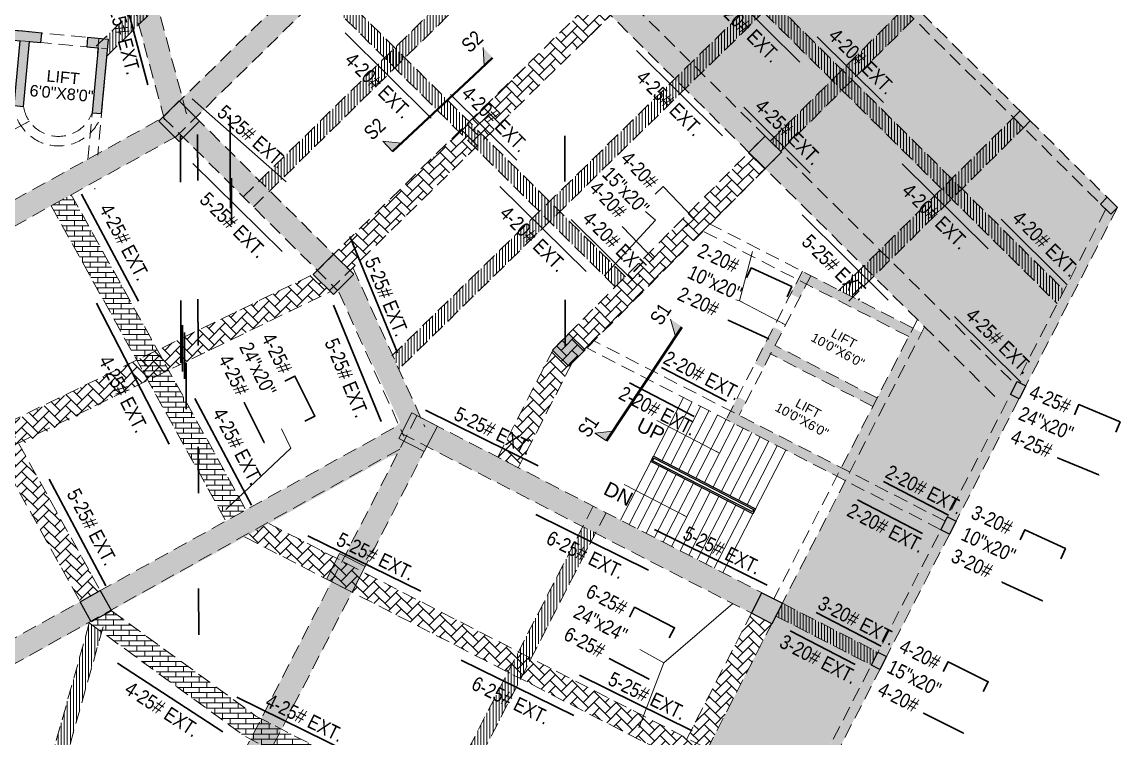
# Model space of a CAD drawing. Header units: inches. Extents: x -13956017 to 293115509, y -946740 to -305538.
# Drawn here: x 1184514 to 1185660, y -914679 to -913931 of the extents above; entities that cross this region are included whole.
import ezdxf

# ---------------------------------------------------------------- set-up
doc = ezdxf.new("R2010")
doc.units = ezdxf.units.IN
doc.header["$LTSCALE"] = 6
doc.linetypes.add('CONTINOUS', pattern=[2000000.0, 1000000.0, 1000000.0])
doc.linetypes.add('DASHED2', pattern=[0.375, 0.25, -0.125])
for name, color, linetype in [('A-CUTOUT', 3, 'CONTINOUS'), ('CELLING', 251, 'Continuous'), ('COLL SIZE', 160, 'Continuous'), ('DIM', 7, 'Continuous'), ('door', 5, 'Continuous'), ('E-WIRING', 251, 'Continuous'), ('FITTING', 24, 'Continuous'), ('TW', 5, 'Continuous')]:
    doc.layers.add(name, color=color, linetype=linetype)
for name, color, linetype, lineweight in [('COL MARK', 210, 'Continuous', 18), ('column', 240, 'Continuous', 25), ('DIM-2', 1, 'Continuous', 13), ('GRID DIM-2', 1, 'Continuous', 9), ('Hatch', 251, 'Continuous', 0), ('REINF', 5, 'Continuous', 30), ('v.b', 200, 'Continuous', 5), ('W', 250, 'Continuous', 5), ('wall', 7, 'Continuous', 30), ('wall new', 3, 'Continuous', 25)]:
    doc.layers.add(name, color=color, linetype=linetype, lineweight=lineweight)
doc.styles.add('ARI', font='arial.ttf')
doc.styles.add('IQ', font='ARIALN.TTF')
doc.dimstyles.new('Copy(2) of AA', dxfattribs={"dimtxt": 12, "dimasz": 4, "dimexe": 0.18, "dimexo": 0, "dimgap": 0.09, "dimtad": 0, "dimdec": 0, "dimzin": 0, "dimdsep": 46, "dimlunit": 3, "dimtxsty": 'ARI', "dimblk": 'OBLIQUE', "dimcen": 0.09, "dimclrd": 7, "dimclre": 7, "dimclrt": 7, "dimadec": 0, "dimazin": 0, "dimtfac": 1, "dimtdec": 0, "dimtofl": 0, "dimtmove": 0, "dimatfit": 3, "dimfxl": 1, "dimtolj": 1, "dimtzin": 0, "dimlwd": 5, "dimlwe": 5, "dimarcsym": 0})
pattern_1 = [(45, (44661.9175, -12869.1655), (0, 11.494727835), [24.384, -8.128]), (135, (44667.665, -12863.418), (1e-15, 11.494727835), [24.384, -8.128])]
pattern_2 = [(0, (53435.826, -12869.1655), (0, 5.419344), []), (90, (53435.826, -12869.1655), (-8.128, 5.419344), [5.419344, -5.419344])]
pattern_3 = [(90, (53435.826, -12869.1655), (-3.175, 0), [])]
pattern_4 = [(0, (-27.8192783, 2.9401021), (0, 0.001397), [0.001016, -0.000381]), (90, (-27.8192783, 2.9401021), (-0.001397, 0), [0.001016, -0.000381])]

# ---------------------------------------------------------------- blocks, each defined once
blk = doc.blocks.new('_Oblique')
at = {"layer": 'DIM', "color": 0, "lineweight": -2}
blk.add_line((-0.5, -0.5), (0.5, 0.5), dxfattribs=at)
blk = doc.blocks.new('sdfdsf')
at = {"lineweight": -3}
blk.add_hatch(color=7, dxfattribs=at).paths.add_polyline_path([(23236.7, 14983.3), (23242.1, 14983.3), (23242.1, 15029.5), (23236.7, 15029.5)])
at = {"layer": 'Hatch'}
h = blk.add_hatch(dxfattribs=at)
h.set_pattern_fill('ANGLE', color=5, scale=0.0002)
h.set_pattern_definition(pattern_4)
h.paths.add_polyline_path([(23236.4, 15029.5), (23242.4, 15029.5), (23242.4, 15030.4), (23236.4, 15030.4)])
h = blk.add_hatch(dxfattribs=at)
h.set_pattern_fill('ANGLE', color=5, scale=0.0002)
h.set_pattern_definition(pattern_4)
h.paths.add_polyline_path([(23236.4, 14983.3), (23242.4, 14983.3), (23242.4, 14982.4), (23236.4, 14982.4)])
for p, q in [((23242.4, 15030.4), (23236.4, 14982.4)), ((23242.4, 14982.4), (23236.4, 15030.4))]:
    blk.add_line(p, q)
at = {"layer": 'CELLING', "color": 5}
for points in [[(23236.4, 14982.4), (23242.4, 14982.4), (23242.4, 15030.4), (23236.4, 15030.4)], [(23242.4, 15029.5), (23236.4, 15029.5), (23236.4, 15030.4), (23242.4, 15030.4)], [(23236.4, 15029.5), (23242.4, 15029.5), (23242.4, 15030.4), (23236.4, 15030.4)], [(23236.7, 14983.3), (23242.1, 14983.3), (23242.1, 15029.5), (23236.7, 15029.5)], [(23236.4, 14983.3), (23242.4, 14983.3), (23242.4, 14982.4), (23236.4, 14982.4)], [(23236.4, 14983.3), (23242.4, 14983.3), (23242.4, 14982.4), (23236.4, 14982.4)]]:
    blk.add_lwpolyline(points, close=True, dxfattribs=at)

msp = doc.modelspace()

# ---------------------------------------------------------------- hatches: boundary and pattern name
at = {"layer": 'A-CUTOUT', "lineweight": 0, "ltscale": 0.3}
h = msp.add_hatch(dxfattribs=at)
h.set_pattern_fill('AR-BRSTD', color=256, scale=0.08)
h.set_pattern_definition([(0, (44661.9175, -12869.1655), (0, 5.419344), []), (90, (44661.9175, -12869.1655), (-8.128, 5.419344), [5.419344, -5.419344])])
h.paths.add_polyline_path([(1184833.6, -913597.3), (1185551.4, -914310), (1185539.9, -914332.5), (1185534.5, -914327.1), (1184816.7, -913614.3)])
h = msp.add_hatch(dxfattribs=at)
h.set_pattern_fill('AR-BRSTD', color=256, scale=0.08)
h.set_pattern_definition(pattern_2)
h.paths.add_polyline_path([(1184709.3, -914420.6), (1184544.5, -914123.2), (1184565.5, -914111.6), (1184701.8, -914357.6), (1184747.9, -914440.9), (1184727, -914452.5)])
h = msp.add_hatch(dxfattribs=at)
h.set_pattern_fill('AR-BRSTD', color=256, scale=0.08)
h.set_pattern_definition(pattern_2)
h.paths.add_polyline_path([(1185106, -914861.9), (1185113, -914865.5), (1185123.9, -914844.1), (1184758.3, -914656.3), (1184607.4, -914546.2), (1184584.3, -914559), (1184626, -914589.5), (1184744.2, -914675.7), (1184747.4, -914677.6), (1184950.2, -914781.8)])
at = {"layer": 'COL MARK', "lineweight": 30}
h = msp.add_hatch(color=256, dxfattribs=at)
h.dxf.hatch_style = 1
h.paths.add_polyline_path([(1184657, -914034.9), (1184678.1, -914013.6), (1184699.4, -914034.8), (1184678.2, -914056)])
h = msp.add_hatch(color=256, dxfattribs=at)
h.dxf.hatch_style = 1
h.paths.add_polyline_path([(1184818, -914194.9), (1184839.2, -914173.6), (1184860.5, -914194.7), (1184839.3, -914216)])
h = msp.add_hatch(color=256, dxfattribs=at)
h.dxf.hatch_style = 1
h.paths.add_polyline_path([(1184921, -914339.6), (1184947.7, -914353.3), (1184934, -914380), (1184907.3, -914366.3)])
h = msp.add_hatch(color=256, dxfattribs=at)
h.dxf.hatch_style = 1
h.paths.add_polyline_path([(1184845.6, -914486.4), (1184872.3, -914500.1), (1184858.6, -914526.8), (1184831.9, -914513.1)])
at = {"layer": 'COLL SIZE', "lineweight": 25, "ltscale": 100}
h = msp.add_hatch(color=256, dxfattribs=at)
h.dxf.hatch_style = 1
h.paths.add_polyline_path([(1185559.8, -914041.6), (1185549.1, -914031), (1185556.2, -914023.9), (1185566.8, -914034.5)])
h = msp.add_hatch(color=256, dxfattribs=at)
h.dxf.hatch_style = 1
h.paths.add_polyline_path([(1185650.8, -914131.9), (1185640.1, -914121.4), (1185647.2, -914114.3), (1185657.8, -914124.9)])
h = msp.add_hatch(color=256, dxfattribs=at)
h.dxf.hatch_style = 1
h.paths.add_polyline_path([(1185546.2, -914320.2), (1185553.1, -914306.8), (1185562, -914311.4), (1185555.1, -914324.7)])
h = msp.add_hatch(color=256, dxfattribs=at)
h.dxf.hatch_style = 1
h.paths.add_polyline_path([(1185473.5, -914461.6), (1185480.4, -914448.3), (1185489.3, -914452.8), (1185482.4, -914466.2)])
h = msp.add_hatch(color=256, dxfattribs=at)
h.dxf.hatch_style = 1
h.paths.add_polyline_path([(1185400.9, -914603), (1185407.7, -914589.7), (1185416.6, -914594.2), (1185409.8, -914607.6)])
at = {"layer": 'column', "ltscale": 10}
h = msp.add_hatch(color=256, dxfattribs=at)
h.dxf.hatch_style = 1
h.paths.add_polyline_path([(1184514.8, -913940.9), (1184500.8, -913939.6), (1184499.9, -913949.6), (1184511.9, -913950.7), (1184505.6, -914018.4), (1184515.5, -914019.3), (1184521.8, -913951.6), (1184533.8, -913952.7), (1184534.7, -913942.8)])
h = msp.add_hatch(color=256, dxfattribs=at)
h.dxf.hatch_style = 1
h.paths.add_polyline_path([(1184582.5, -913947.2), (1184581.6, -913957.2), (1184593.5, -913958.3), (1184587.2, -914026), (1184597.2, -914026.9), (1184604.4, -913949.3)])
h = msp.add_hatch(color=256, dxfattribs=at)
h.dxf.hatch_style = 1
h.paths.add_polyline_path([(1185273, -914067.4), (1185289.9, -914050.3), (1185306.9, -914067.3), (1185290, -914084.3)])
h = msp.add_hatch(color=256, dxfattribs=at)
h.dxf.hatch_style = 1
h.paths.add_polyline_path([(1185316.7, -914215.1), (1185328.7, -914191.6), (1185453.3, -914255.6), (1185373.8, -914410.3), (1185364.9, -914405.8), (1185249.2, -914346.4), (1185261.3, -914322.8), (1185270.2, -914327.4), (1185262.7, -914342), (1185369.4, -914396.9), (1185402.3, -914332.8), (1185295.6, -914278), (1185288.1, -914292.6), (1185279.2, -914288.1), (1185298.8, -914249.9), (1185307.7, -914254.5), (1185300.2, -914269.1), (1185406.9, -914323.9), (1185439.8, -914259.9), (1185333.1, -914205.1), (1185325.5, -914219.7)])
h = msp.add_hatch(color=256, dxfattribs=at)
h.dxf.hatch_style = 1
h.paths.add_polyline_path([(1185067.9, -914273.9), (1185084.8, -914256.8), (1185101.9, -914273.8), (1185085, -914290.8)])
h = msp.add_hatch(color=256, dxfattribs=at)
h.dxf.hatch_style = 1
h.paths.add_polyline_path([(1184574.8, -914536.8), (1184595.8, -914525.2), (1184607.4, -914546.2), (1184586.4, -914557.8)])
h = msp.add_hatch(color=256, dxfattribs=at)
h.dxf.hatch_style = 1
h.paths.add_polyline_path([(1185286.6, -914527.5), (1185307.9, -914538.4), (1185297, -914559.8), (1185275.6, -914548.8)])
at = {"layer": 'DIM-2', "ltscale": 0.3}
h = msp.add_hatch(color=256, dxfattribs=at)
h.dxf.hatch_style = 1
h.paths.add_polyline_path([(1184901, -914066.3), (1184909.9, -914057.9), (1184890.9, -914055.6)])
h.paths.add_polyline_path([(1184996.5, -913976.8), (1185005.4, -913968.5), (1184995.4, -913957.7)])
h = msp.add_hatch(color=256, dxfattribs=at)
h.dxf.hatch_style = 1
h.paths.add_polyline_path([(1185124.2, -914368.9), (1185131, -914358.7), (1185112, -914360.8)])
h.paths.add_polyline_path([(1185196.5, -914259.8), (1185203.2, -914249.6), (1185191, -914241.5)])
at = {"layer": 'door', "lineweight": 0, "ltscale": 0.3}
h = msp.add_hatch(dxfattribs=at)
h.set_pattern_fill('AR-HBONE', color=256, scale=0.08)
h.set_pattern_definition(pattern_1)
h.paths.add_polyline_path([(1184911.6, -913785.5), (1184950.8, -913747.5), (1184967.8, -913764.4), (1184675.7, -914050.5), (1184326.9, -914243.8), (1184169.6, -914330.9), (1183936.8, -914455.8), (1183234.3, -914744.6), (1183225.2, -914722.5), (1183925.5, -914434.7), (1184109.5, -914335.9), (1184260.3, -914253.2), (1184401.7, -914174.9), (1184656.3, -914033.8), (1184687, -914005.5)])
h = msp.add_hatch(dxfattribs=at)
h.set_pattern_fill('AR-HBONE', color=256, scale=0.08)
h.set_pattern_definition([(45, (53435.826, -12869.1655), (0, 11.494727835), [24.384, -8.128]), (135, (53441.5734, -12863.418), (1e-15, 11.494727835), [24.384, -8.128])])
h.paths.add_polyline_path([(1184509.6, -915153.6), (1184915.4, -914363.7), (1184843.9, -914211.4), (1184662.3, -914031.8), (1184602.9, -913811.4), (1184377.4, -913846.4), (1183940, -914088.7), (1183917.8, -914102.8), (1183716.8, -914243.8), (1183707.1, -914218.9), (1183902.2, -914082.2), (1184370.5, -913822.8), (1184609.2, -913786.2), (1184624.6, -913799.8), (1184683.8, -914019.3), (1184860.5, -914194.7), (1184864.6, -914199.1), (1184940.5, -914367.4), (1184530.9, -915164.6)])
h = msp.add_hatch(dxfattribs=at)
h.set_pattern_fill('AR-HBONE', color=256, scale=0.08)
h.set_pattern_definition(pattern_1)
h.paths.add_polyline_path([(1184839.5, -914173.9), (1185111.9, -913907.4), (1185128.7, -913924.1), (1184856.5, -914190.8)])
h = msp.add_hatch(dxfattribs=at)
h.set_pattern_fill('AR-HBONE', color=256, scale=0.08)
h.set_pattern_definition(pattern_1)
h.paths.add_polyline_path([(1184260.1, -913911.3), (1184368.9, -914113.9), (1184447.9, -914258.4), (1184544.7, -914433.1), (1184595.8, -914525.2), (1184574.8, -914536.8), (1184528.6, -914453.5), (1184463.4, -914335.8), (1184374.5, -914175), (1184277.8, -913994.8), (1184239.2, -913922.9)])
h = msp.add_hatch(dxfattribs=at)
h.set_pattern_fill('AR-HBONE', color=256, scale=0.08)
h.set_pattern_definition(pattern_1)
h.paths.add_polyline_path([(1185028.1, -914352.3), (1185067.9, -914273.9), (1185273, -914067.4), (1185290, -914084.3), (1185103.9, -914271.7), (1185093.4, -914282.3), (1185088.5, -914287.2), (1185032.2, -914396.8), (1185010.9, -914385.8)])
h = msp.add_hatch(dxfattribs=at)
h.set_pattern_fill('AR-HBONE', color=256, scale=0.08)
h.set_pattern_definition(pattern_1)
h.paths.add_polyline_path([(1184280.1, -914471.2), (1184287.2, -914467.3), (1184464.4, -914369.1), (1184577.2, -914311.9), (1184818, -914194.9), (1184836.1, -914212.8), (1184625.6, -914315.1), (1184434.6, -914413), (1184298.7, -914488.4), (1184291.7, -914492.2)])
h = msp.add_hatch(dxfattribs=at)
h.set_pattern_fill('AR-HBONE', color=256, scale=0.08)
h.set_pattern_definition(pattern_1)
h.paths.add_polyline_path([(1185286.6, -914527.5), (1184947.7, -914353.3), (1184921, -914339.6), (1184902.3, -914355.3), (1184356.1, -914658), (1184060.8, -914764), (1183359.9, -915052), (1183369.1, -915074.1), (1184069.9, -914786.2), (1184355.2, -914683.5), (1184388.7, -914667.4), (1184607.4, -914546.2), (1184897.5, -914385.4), (1184936.7, -914374.7), (1185275.6, -914548.8)])
h = msp.add_hatch(dxfattribs=at)
h.set_pattern_fill('AR-HBONE', color=256, scale=0.08)
h.set_pattern_definition(pattern_1)
h.paths.add_polyline_path([(1185164.1, -914683.7), (1185197.5, -914700.9), (1185208.5, -914679.6), (1184771.7, -914455.2), (1184746.4, -914469.2), (1184941, -914569.1), (1185120, -914661.1)])
h = msp.add_hatch(dxfattribs=at)
h.set_pattern_fill('AR-HBONE', color=256, scale=0.08)
h.set_pattern_definition(pattern_1)
h.paths.add_polyline_path([(1184817.5, -915493), (1185297, -914559.8), (1185275.6, -914548.8), (1184785.8, -915502.3), (1184807.1, -915513.3)])
at = {"layer": 'FITTING', "lineweight": 0, "ltscale": 0.3}
h = msp.add_hatch(dxfattribs=at)
h.set_pattern_fill('ANSI31', color=256, angle=45)
h.set_pattern_definition(pattern_3)
h.paths.add_polyline_path([(1184852.2, -913701.1), (1184878.3, -913675.5), (1184889, -913686.4), (1184602.8, -913966.4), (1184604.4, -913949.3), (1184601.7, -913946.5)])
h = msp.add_hatch(dxfattribs=at)
h.set_pattern_fill('ANSI31', color=256, angle=45)
h.set_pattern_definition([(90, (53512.9994, -12947.939), (-3.175, 0), [])])
h.paths.add_polyline_path([(1184772.8, -914107.6), (1185201.5, -913685.8), (1185190.8, -913675.2), (1184762.1, -914097.1)])
h = msp.add_hatch(dxfattribs=at)
h.set_pattern_fill('ANSI31', color=256, angle=45)
h.set_pattern_definition(pattern_3)
h.paths.add_polyline_path([(1185064, -913677.1), (1185602.1, -914211.4), (1185594.9, -914225.4), (1185049.1, -913683.5), (1185059.8, -913672.9)])
h = msp.add_hatch(dxfattribs=at)
h.set_pattern_fill('ANSI31', color=256, angle=45)
h.set_pattern_definition(pattern_3)
h.paths.add_polyline_path([(1184693.4, -913770.9), (1184677.2, -913754.8), (1184687.8, -913744.2), (1185144.5, -914197.7), (1185133.5, -914207.9)])
h = msp.add_hatch(dxfattribs=at)
h.set_pattern_fill('ANSI31', color=256, angle=45)
h.set_pattern_definition([(90, (53674.2394, -13108.19), (-3.175, 0), [])])
h.paths.add_polyline_path([(1184907.5, -914293.9), (1185362.5, -913848.1), (1185351.9, -913837.4), (1184900.9, -914279.3)])
h = msp.add_hatch(dxfattribs=at)
h.set_pattern_fill('ANSI31', color=256, angle=45)
h.set_pattern_definition([(90, (53756.9727, -13188.0572), (-3.175, 0), [])])
h.paths.add_polyline_path([(1185315.2, -914057), (1185445.2, -913928), (1185434.7, -913917.3), (1185295.3, -914055.7), (1185305.9, -914066.2)])
h = msp.add_hatch(dxfattribs=at)
h.set_pattern_fill('ANSI31', color=256, angle=45)
h.set_pattern_definition([(90, (53871.482, -13301.7608), (-3.175, 0), [])])
h.paths.add_polyline_path([(1185429.7, -914170.7), (1185559.7, -914041.7), (1185549.2, -914031), (1185367.4, -914211.5), (1185381.4, -914218.7)])
h = msp.add_hatch(dxfattribs=at)
h.set_pattern_fill('ANSI31', color=256, angle=45)
h.set_pattern_definition(pattern_3)
h.paths.add_polyline_path([(1184704.2, -915227.8), (1184691, -915253.5), (1184704.3, -915260.4), (1185112.9, -914465.2), (1185099.5, -914458.3)])
h = msp.add_hatch(dxfattribs=at)
h.set_pattern_fill('ANSI31', color=256, angle=45)
h.set_pattern_definition(pattern_3)
h.paths.add_polyline_path([(1185316.6, -914542.9), (1185407.7, -914589.7), (1185400.9, -914603), (1185301.1, -914551.8), (1185307.9, -914538.4)])
h = msp.add_hatch(dxfattribs=at)
h.set_pattern_fill('ANSI31', color=256, angle=45)
h.set_pattern_definition(pattern_3)
h.paths.add_polyline_path([(1184479.4, -914932.9), (1184584.3, -914559), (1184597.2, -914568.4), (1184493, -914939.9)])
at = {"layer": 'wall', "lineweight": 5, "ltscale": 6}
h = msp.add_hatch(dxfattribs=at)
h.set_pattern_fill('AR-HBONE', color=252, scale=0.09)
h.set_pattern_definition([(45, (11759.273, -12731.987), (0, 12.931568814), [27.432, -9.144]), (135, (11765.739, -12725.521), (1e-15, 12.931568814), [27.432, -9.144])])
h.paths.add_polyline_path([(1184821.2, -915485.9), (1185456.4, -914249.5), (1185467, -914226.2), (1184984.8, -913747.4), (1185124.1, -913609.1), (1185645.5, -914126.7), (1184927.3, -915524.6), (1184801.3, -915524.6)])
at = {"layer": 'wall new', "lineweight": 9, "ltscale": 6}
h = msp.add_hatch(dxfattribs=at)
h.set_pattern_fill('AR-CONC', color=256, scale=0.06)
h.set_pattern_definition([(50, (63172.558, -12869.1655), (10.93108014, -0.95634513), [1.143, -12.573]), (355, (63172.558, -12869.165), (-2.114605285, 11.46341071), [0.9144, -10.05843505]), (100.4514447, (63173.469, -12869.245), (8.816474825, 10.507065115), [0.97140053, -10.68541468]), (46.1842, (63172.558, -12866.117), (16.26474245, -2.52253968), [1.7145, -18.8595]), (96.6355576, (63173.913, -12866.328), (14.24424804, 14.84556748), [1.45710139, -16.02813649]), (351.1841512, (63172.558, -12866.117), (14.24424804, 14.84556748), [1.37159802, -15.08758392]), (21, (63174.082, -12866.8795), (9.096863476, -6.13591189), [1.143, -12.573]), (326, (63174.082, -12866.88), (3.7081217, 11.05127797), [0.9144, -10.0584]), (71.451445, (63174.84, -12867.391), (12.80498516, 4.91536613), [0.97140053, -10.68539626]), (37.5, (63172.5577, -12869.1655), (0.185316195, 5.073302332), [0, -9.93648, 0, -10.2108, 0, -10.0965]), (7.5, (63172.5577, -12869.1655), (4.00917975, 6.01083449), [0, -5.82168, 0, -9.70788, 0, -3.8481]), (327.5, (63169.159, -12869.1655), (8.13543571, -0.34372464), [0, -3.81, 0, -11.8872, 0, -15.7734]), (317.5, (63167.635, -12869.1655), (8.887750883, 1.525589462), [0, -4.953, 0, -7.89432, 0, -11.2014])])
h.paths.add_polyline_path([(1184368.2, -915533.4), (1184499.3, -915551.8), (1184608, -915545.5), (1184722.6, -915538.9), (1184796.1, -915534.6), (1184933.4, -915534.6), (1185657.8, -914124.9), (1184527.2, -913002.2), (1183874.6, -913269.7), (1183933.8, -913413.2), (1182845.6, -913858.7), (1183570.9, -915630.7), (1183888.1, -915567.7), (1184187.7, -915508.1)])
h.paths.add_polyline_path([(1184369.5, -915523.5), (1184499.7, -915541.7), (1184607.4, -915535.5), (1184722.1, -915528.9), (1184795.8, -915524.6), (1184927.3, -915524.6), (1185645.6, -914126.8), (1184524.9, -913014), (1183887.6, -913275.2), (1183946.9, -913418.7), (1182858.7, -913864.1), (1183578, -915621.5), (1183885.7, -915557.5), (1184185.7, -915497.8)], flags=16)

# ---------------------------------------------------------------- linework, layer by layer
at = {"layer": 'COL MARK', "elevation": -84.6}
for points in [[(1184657, -914034.9), (1184678.1, -914013.6), (1184699.4, -914034.8), (1184678.2, -914056)], [(1184818, -914194.9), (1184839.2, -914173.6), (1184860.5, -914194.7), (1184839.3, -914216)], [(1184921, -914339.6), (1184947.7, -914353.3), (1184934, -914380), (1184907.3, -914366.3)], [(1184845.6, -914486.4), (1184872.3, -914500.1), (1184858.6, -914526.8), (1184831.9, -914513.1)]]:
    msp.add_lwpolyline(points, close=True, dxfattribs=at)
at = {"layer": 'COLL SIZE', "lineweight": 25, "ltscale": 100}
for points, elevation in [([(1185559.8, -914041.6), (1185549.1, -914031), (1185556.2, -914023.9), (1185566.8, -914034.5), (1185559.8, -914041.6)], 3884.5), ([(1185650.8, -914131.9), (1185640.1, -914121.4), (1185647.2, -914114.3), (1185657.8, -914124.9), (1185650.8, -914131.9)], -4170.6), ([(1185546.2, -914320.2), (1185553.1, -914306.8), (1185562, -914311.4), (1185555.1, -914324.7), (1185546.2, -914320.2)], 3884.5), ([(1185473.5, -914461.6), (1185480.4, -914448.3), (1185489.3, -914452.8), (1185482.4, -914466.2), (1185473.5, -914461.6)], 3884.5), ([(1185400.9, -914603), (1185407.7, -914589.7), (1185416.6, -914594.2), (1185409.8, -914607.6), (1185400.9, -914603)], -84.6)]:
    msp.add_lwpolyline(points, dxfattribs=dict(at, elevation=elevation))
at = {"layer": 'column', "ltscale": 10}
for points, elevation in [([(1184514.8, -913940.9), (1184500.8, -913939.6), (1184499.9, -913949.6), (1184511.9, -913950.7), (1184505.6, -914018.4), (1184515.5, -914019.3), (1184521.8, -913951.6), (1184533.8, -913952.7), (1184534.7, -913942.8), (1184514.8, -913940.9)], 3884.5), ([(1184582.5, -913947.2), (1184581.6, -913957.2), (1184593.5, -913958.3), (1184587.2, -914026), (1184597.2, -914026.9), (1184604.4, -913949.3), (1184582.5, -913947.2)], 3884.5), ([(1185273, -914067.4), (1185289.9, -914050.3), (1185306.9, -914067.3), (1185290, -914084.3), (1185273, -914067.4)], -84.6), ([(1185067.9, -914273.9), (1185084.8, -914256.8), (1185101.9, -914273.8), (1185085, -914290.8), (1185067.9, -914273.9)], -84.6), ([(1184574.8, -914536.8), (1184595.8, -914525.2), (1184607.4, -914546.2), (1184586.4, -914557.8), (1184574.8, -914536.8)], -84.6), ([(1185286.6, -914527.5), (1185307.9, -914538.4), (1185297, -914559.8), (1185275.6, -914548.8), (1185286.6, -914527.5)], -84.6)]:
    msp.add_lwpolyline(points, dxfattribs=dict(at, elevation=elevation))
at = {"layer": 'DIM-2', "ltscale": 0.3}
for p, q in [((1184995.4, -913957.7), (1184996.5, -913976.8)), ((1184901, -914066.3), (1184890.9, -914055.6)), ((1184890.9, -914055.6), (1184909.9, -914057.9)), ((1185191, -914241.5), (1185196.5, -914259.8)), ((1185112, -914360.8), (1185131, -914358.7)), ((1185124.2, -914368.9), (1185112, -914360.8))]:
    msp.add_line(p, q, dxfattribs=at)
at = {"layer": 'DIM-2', "lineweight": 40, "ltscale": 0.3}
for p, q in [((1184986, -913986.7), (1185005.4, -913968.5)), ((1184986, -913986.7), (1184901, -914066.3)), ((1185202.9, -914250), (1185124.2, -914368.9))]:
    msp.add_line(p, q, dxfattribs=at)
at = {"layer": 'REINF', "ltscale": 0.3}
for p, q in [((1184611.8, -913870, -8278.6), (1184645.4, -913996.9, -8278.6)), ((1185236.5, -913884.2, 980.5), (1185326.3, -913973.1, 980.5)), ((1184851.5, -913942.5, 980.5), (1184941.3, -914031.5, 980.5)), ((1185344.3, -913946.5, 6647.7), (1185413.6, -914015.1, 6647.7)), ((1185155.7, -913961.1, 980.5), (1185245.5, -914050, 980.5)), ((1184691.6, -914011.4, -8623.3), (1184790, -914098.2, -8623.3)), ((1184961.4, -914006.9, 10462.9), (1185030.6, -914075.5, 10462.9)), ((1185267.7, -914020.3, 8635.2), (1185336.9, -914089, 8635.2)), ((1184692.3, -914078.9, 84.6), (1184785.7, -914171.1, 84.6)), ((1185433.1, -914079.4, -1057.4), (1185522.9, -914168.3, -1057.4)), ((1185013.1, -914103, 980.5), (1185102.9, -914192, 980.5)), ((1184576.3, -914111.1, -6207.2), (1184635.5, -914222.8, -6207.2)), ((1185087.5, -914137.4, 9558.6), (1185156.8, -914206.1, 9558.6)), ((1185328.6, -914132.7, 4031.7), (1185418.4, -914221.7, 4031.7)), ((1185536.2, -914137, 6637.8), (1185605.4, -914205.6, 6637.8)), ((1184856.4, -914155.2), (1184906.1, -914276.7)), ((1184591.9, -914224.8, -4104.5), (1184667.7, -914372.3, -4104.5)), ((1184839.4, -914227, 84.6), (1184889.1, -914348.5, 84.6)), ((1185487.5, -914238.7, 12421.1), (1185556.8, -914307.3, 12421.1)), ((1185181.8, -914292.1, -12690.1), (1185249.6, -914327.3, -12690.1)), ((1185148.2, -914308, -12690.1), (1185216, -914343.2, -12690.1)), ((1184694.5, -914324.5, -6207.2), (1184753.7, -914436.1, -6207.2)), ((1184935.4, -914336.7, -4654.2), (1185053.1, -914394.7, -4654.2)), ((1184542.3, -914408.8, -6207.2), (1184601.6, -914520.4, -6207.2)), ((1185413.6, -914411.2, -12690.1), (1185481.3, -914446.4, -12690.1)), ((1185386.5, -914430.5, -12690.1), (1185454.3, -914465.6, -12690.1)), ((1185050.5, -914445.7, -7872.5), (1185168.2, -914503.7, -7872.5)), ((1184812.6, -914467.9, -4654.2), (1184930.3, -914525.9, -4654.2)), ((1185174.4, -914461.5, -4654.2), (1185292.1, -914519.5, -4654.2)), ((1185343.2, -914548.2, -12690.1), (1185411, -914583.4, -12690.1)), ((1185316.1, -914567.4, -12690.1), (1185383.9, -914602.6, -12690.1)), ((1184613.9, -914600.9, -9857.1), (1184723.8, -914672.7, -9857.1)), ((1184972.4, -914597.8, -9857.1), (1185090.1, -914655.8, -9857.1)), ((1185096.2, -914613.6, -4654.2), (1185213.9, -914671.6, -4654.2)), ((1184738.5, -914636.6, -8538.7), (1184856.2, -914694.6, -8538.7))]:
    msp.add_line(p, q, dxfattribs=at)
for points, elevation in [([(1185175.1, -914111.1), (1185183.5, -914103.1), (1185215.7, -914136.9), (1185207.3, -914145)], 84.6), ([(1185140.9, -914145), (1185140.9, -914145), (1185173.2, -914178.9), (1185173.2, -914178.9)], 84.6), ([(1185270.4, -914198.6), (1185275.3, -914188), (1185317.7, -914207.6), (1185312.9, -914218.2)], -956.3), ([(1185251.2, -914242.7), (1185251.2, -914242.7), (1185293.7, -914262.3), (1185293.7, -914262.3)], -956.3), ([(1185612.8, -914341.7), (1185617.3, -914330.9), (1185660.5, -914348.9), (1185656, -914359.7)], -7997.5), ([(1185595.3, -914386.4), (1185595.3, -914386.4), (1185638.4, -914404.4), (1185638.4, -914404.4)], -7997.5), ([(1185556.1, -914472.3), (1185561, -914461.7), (1185603.5, -914481.3), (1185598.6, -914491.9)], -956.3), ([(1185536.9, -914516.4), (1185536.9, -914516.4), (1185579.4, -914536), (1185579.4, -914536)], -956.3)]:
    msp.add_lwpolyline(points, dxfattribs=dict(at, elevation=elevation))
for points in [[(1184788.5, -914306.3), (1184798.9, -914301.1), (1184819.9, -914342.9), (1184809.4, -914348.1)], [(1184746, -914328.8), (1184746, -914328.8), (1184766.9, -914370.6), (1184766.9, -914370.6)], [(1185148.4, -914553), (1185153.7, -914542.6), (1185195.3, -914564.1), (1185189.9, -914574.4)], [(1185127.2, -914596.2), (1185127.2, -914596.2), (1185168.8, -914617.6), (1185168.8, -914617.6)], [(1185475.8, -914609.9), (1185481, -914599.5), (1185522.8, -914620.4), (1185517.6, -914630.8)], [(1185455.2, -914653.3), (1185455.2, -914653.3), (1185497, -914674.3), (1185497, -914674.3)]]:
    msp.add_lwpolyline(points, dxfattribs=at)
at = {"layer": 'TW', "ltscale": 10, "elevation": 3884.5}
msp.add_lwpolyline([(1185173.2, -914384.9), (1185280, -914439.7), (1185277.2, -914445.1), (1185170.5, -914390.2), (1185173.2, -914384.9)], dxfattribs=at)
msp.add_lwpolyline([(1185173.9, -914386.9), (1185277.9, -914440.4), (1185276.6, -914443), (1185172.5, -914389.6)], close=True, dxfattribs=at)
at = {"layer": 'v.b', "linetype": 'DASHED2', "ltscale": 10}
for p, q in [((1184527.2, -913002.2, -4113), (1185657.8, -914124.9, -4171.1)), ((1184524.9, -913014, -4113), (1185645.6, -914126.8, -4170.6)), ((1184833.6, -913597.3, -84.6), (1185551.4, -914310, 3884.5)), ((1184816.7, -913614.3, -84.6), (1185534.5, -914327.1, 3884.5)), ((1184745, -914113.8, -84.6), (1185198, -913668.2, -84.6)), ((1184591.6, -913956.4, -84.6), (1184878.3, -913675.5, -84.6)), ((1184755.6, -914124.4, -84.6), (1185208.4, -913678.9, -84.6)), ((1185059.8, -913672.9, -2100.7), (1185602.1, -914211.4, -2128.6)), ((1184602.8, -913966.4, -84.6), (1184889, -913686.1, -84.6)), ((1185049.1, -913683.5, -2100.7), (1185594.9, -914225.4, -2128.8)), ((1184657, -914034.9, -84.6), (1184967.7, -913730.5, -84.6)), ((1184674, -914051.8, -84.6), (1184984.8, -913747.4, -84.6)), ((1184686.3, -913742.8, 3884.5), (1185144.5, -914197.7, 669.4)), ((1184675.8, -913753.4, 3884.5), (1185134, -914208.4, 669.4)), ((1184662.8, -914033.3, -84.6), (1184600.4, -913802.3, 3884.5)), ((1184685.9, -914027.1, -84.6), (1184623.6, -913796.1, 3884.5)), ((1184900.1, -914280.1, -84.6), (1185353.1, -913836.3, -84.6)), ((1184910.6, -914290.8, -84.6), (1185363.6, -913847, -84.6)), ((1184818, -914194.9, -84.6), (1185128.8, -913890.4, -84.6)), ((1184835.1, -914211.8, -84.6), (1185145.8, -913907.3, -84.6)), ((1185295.3, -914055.6, 4001.5), (1185434.7, -913917.3, -84.6)), ((1185305.9, -914066.3, 4001.5), (1185445.3, -913927.9, -84.6)), ((1184431.1, -913933.2, 3884.5), (1184604.4, -913949.3, 3884.5)), ((1184440.2, -913944.1, 3884.5), (1184603.5, -913959.2, 3884.5)), ((1184521.8, -913951.6, 3884.5), (1184515.5, -914019.3, 3884.5)), ((1184594.4, -913948.3, 3884.5), (1184582.6, -914076.1, -84.6)), ((1184604.4, -913949.3, 3884.5), (1184593.2, -914070.2, -84.6)), ((1184505.6, -914018.4, 3884.5), (1184515.5, -914019.3, 3884.5)), ((1184678.1, -914013.6, -84.6), (1184856.5, -914190.8, -84.6)), ((1184656.3, -914033.8, -84.6), (1184401.7, -914174.9, -84.6)), ((1184587.2, -914026, 3884.5), (1184597.2, -914026.9, 3884.5)), ((1184661.2, -914030.6, -84.6), (1184843.6, -914211.7, -84.6)), ((1185366.7, -914212.1, 9231.8), (1185549.2, -914031, 3883)), ((1185377.3, -914222.7, 9233.3), (1185559.8, -914041.6, 3884.5)), ((1184675.7, -914050.5, -84.6), (1184413.3, -914195.9, -84.6)), ((1185067.9, -914273.9, -84.6), (1185282.8, -914057.4, 3884.5)), ((1185232.5, -914142.2, 3884.5), (1185299.9, -914074.4, 3884.5)), ((1184565.5, -914111.6, -84.6), (1184747.9, -914440.9, -84.6)), ((1184590, -914104.6, 3884.5), (1184589.9, -914105.8, 3884.5)), ((1184544.5, -914123.2, -84.6), (1184727, -914452.5, -84.6)), ((1185645.6, -914126.8, -4170.6), (1184927.3, -915524.6, -4053.8)), ((1185657.8, -914124.9, -4171.1), (1184933.4, -915534.6, -4053.8)), ((1185088.5, -914287.2, 3884.5), (1185225.1, -914149.6, 3884.5)), ((1185439.8, -914259.9, 3884.5), (1185225.1, -914149.6, 3884.5)), ((1185444.4, -914251, 3884.5), (1185232.5, -914142.2, 3884.5)), ((1184401.7, -914174.9, -84.6), (1184607.4, -914546.2, -84.6)), ((1184380.7, -914186.5, -84.6), (1184586.4, -914557.8, -84.6)), ((1184498.7, -914350.1, -84.6), (1184818, -914194.9, -84.6)), ((1184859.5, -914187.8, -84.6), (1184934.7, -914354, -84.6)), ((1185328.8, -914191.6, 3884.5), (1185249.3, -914346.4, 3884.5)), ((1185337.7, -914196.2, 3884.5), (1185262.8, -914342.1, 3884.5)), ((1184509.2, -914371.6, -84.6), (1184836.1, -914212.8, -84.6)), ((1184844.8, -914213.5, -84.6), (1184912.8, -914363.9, -84.6)), ((1185448.9, -914242.1, 3884.5), (1185299.1, -914533.9, 3884.5)), ((1185456.4, -914249.5, 3884.5), (1185307.9, -914538.4, 3884.5)), ((1185478.1, -914452.7, 3884.5), (1185111.3, -914264.3, 3884.5)), ((1185068.8, -914273, 3884.5), (1185010.9, -914385.8, 3884.5)), ((1185473.5, -914461.6, 3884.5), (1185103.9, -914271.7, 3884.5)), ((1185406.9, -914323.9, 3884.5), (1185301, -914269.5, 3884.5)), ((1185088.5, -914287.2, 3884.5), (1185032.2, -914396.8, 3884.5)), ((1185402.4, -914332.8, 3884.5), (1185295, -914277.6, 3884.5)), ((1184926.4, -914342.4, -84.6), (1184495.9, -915180.3, -84.6)), ((1184921, -914339.6, 3884.5), (1185307.9, -914538.4, 3884.5)), ((1184902.3, -914355.3, -84.6), (1184356.1, -914658, -84.6)), ((1184947.7, -914353.3, -84.6), (1184517.2, -915191.2, -84.6)), ((1184910.1, -914361, 3884.5), (1185297, -914559.8, 3884.5)), ((1184908.4, -914377.3, -84.6), (1184367.7, -914679, -84.6)), ((1185110.5, -914437, 1899.9), (1184680, -915274.9, 1899.9)), ((1185123.8, -914443.8, 1899.9), (1184693.4, -915281.7, 1899.9)), ((1184771.7, -914455.2, -84.6), (1185229.8, -914690.5, -84.6)), ((1184746.4, -914469.2, -84.6), (1185218.8, -914711.9, -84.6)), ((1185286.6, -914527.5, 3884.5), (1184774.8, -915523.7, 3884.5)), ((1185307.9, -914538.4, 3884.5), (1184796.1, -915534.6, 3884.5)), ((1185307.9, -914538.4, 3884.5), (1185407.7, -914589.7, 3884.5)), ((1184607.4, -914546.2, -84.6), (1184758.3, -914656.3, -84.6)), ((1184584.3, -914559, -84.6), (1184479.4, -914932.9)), ((1184584.3, -914559, -84.6), (1184744.2, -914675.7, -84.6)), ((1185301.1, -914551.8, 3884.5), (1185400.8, -914603, 3884.5)), ((1184598.7, -914563.1, -84.6), (1184493, -914939.9, -84.6)), ((1184758.3, -914656.3, -84.6), (1185145.3, -914855.1, -84.6)), ((1184747.4, -914677.6, -84.6), (1185134.3, -914876.4, -84.6))]:
    msp.add_line(p, q, dxfattribs=at)
for radius, start, end in [(37.1, 188.9478, 340.4478), (47.1, 204.2744, 342.0561)]:
    msp.add_arc((1184552.2, -914013.6, 3884.5), radius, start, end, dxfattribs=at)
at = {"layer": 'W', "ltscale": 10}
for p, q in [((1185204.8, -914323.5, 3884.5), (1185173.2, -914384.9, 3884.5)), ((1185213.6, -914328.1, 3884.5), (1185182.1, -914389.5, 3884.5)), ((1185222.5, -914332.7, 3884.5), (1185191, -914394, 3884.5)), ((1185231.4, -914337.2, 3884.5), (1185199.9, -914398.6, 3884.5)), ((1185240.3, -914341.8, 3884.5), (1185208.8, -914403.2, 3884.5)), ((1185249.2, -914346.4, 3884.5), (1185217.7, -914407.7, 3884.5)), ((1185258.1, -914350.9, 3884.5), (1185226.6, -914412.3, 3884.5)), ((1185267, -914355.5, 3884.5), (1185235.5, -914416.9, 3884.5)), ((1185275.9, -914360.1, 3884.5), (1185244.4, -914421.4, 3884.5)), ((1185284.8, -914364.6, 3884.5), (1185253.3, -914426, 3884.5)), ((1185293.7, -914369.2, 3884.5), (1185262.2, -914430.6, 3884.5)), ((1185302.6, -914373.8, 3884.5), (1185271.1, -914435.2, 3884.5)), ((1185311.5, -914378.4, 3884.5), (1185280, -914439.7, 3884.5)), ((1185170.5, -914390.2, 3884.5), (1185138.9, -914451.6, 3884.5)), ((1185179.4, -914394.8, 3884.5), (1185147.8, -914456.2, 3884.5)), ((1185188.3, -914399.4, 3884.5), (1185156.7, -914460.7, 3884.5)), ((1185197.2, -914403.9, 3884.5), (1185165.6, -914465.3, 3884.5)), ((1185206.1, -914408.5, 3884.5), (1185174.5, -914469.9, 3884.5)), ((1185215, -914413.1, 3884.5), (1185183.4, -914474.4, 3884.5)), ((1185223.8, -914417.6, 3884.5), (1185192.3, -914479, 3884.5)), ((1185232.7, -914422.2, 3884.5), (1185201.2, -914483.6, 3884.5)), ((1185241.6, -914426.8, 3884.5), (1185210.1, -914488.2, 3884.5)), ((1185250.5, -914431.4, 3884.5), (1185219, -914492.7, 3884.5)), ((1185259.4, -914435.9, 3884.5), (1185227.9, -914497.3, 3884.5)), ((1185268.3, -914440.5, 3884.5), (1185236.8, -914501.9, 3884.5)), ((1185277.2, -914445.1, 3884.5), (1185245.7, -914506.4, 3884.5))]:
    msp.add_line(p, q, dxfattribs=at)

# ---------------------------------------------------------------- block references
at = {"layer": 'E-WIRING', "extrusion": (0.999998, 0.002087, -2.60382e-06), "xscale": -1}
for p, rotation in [((-904344.5, 29097.1, 1182821.2), 96.73193540895514), ((-904360.4, 29231.2, 1182821.2), 96.73193540895514), ((-901571.3, 26962, 1182769.3), 90.08150096860264), ((-901571.6, 27159.9, 1182769.3), 90.08150096860264), ((-901569.7, 26787, 1182787.2), 90.08150096860264), ((-901570, 26604.7, 1182787.2), 90.08150096860264), ((-901571.9, 27355, 1183170.6), 90.08150096860264), ((-904375.7, 29361.5, 1182821.2), 96.73193540895514), ((-904393.3, 29510, 1182821.2), 96.73193540895514), ((-904410.4, 29693.2, 1182822.3), 96.73193540895514), ((-901743.4, 26961.7, 1182769.3), 90.08150096860264), ((-901743.7, 27159.6, 1182769.3), 90.08150096860264), ((-901741.8, 26786.7, 1182787.2), 90.08150096860264), ((-901742.2, 26604.4, 1182787.2), 90.08150096860264), ((-901743.3, 27354.1, 1183170.6), 90.08150096860264), ((-904554.9, 29072.3, 1182769.3), 96.73193540895514), ((-904563.8, 29207.2, 1182771), 96.73193540895514), ((-904571.5, 29338.4, 1182772.9), 96.73193540895514), ((-904603.3, 29670.4, 1182774.7), 96.73193540895514), ((-901896.1, 26786.5, 1182787.2), 90.08150096860264), ((-901896.5, 26604.2, 1182787.2), 90.08150096860264), ((-902044.2, 26786.3, 1182787.2), 90.08150096860264), ((-902044.5, 26604, 1182787.2), 90.08150096860264)]:
    msp.add_blockref('sdfdsf', p, dxfattribs=dict(at, rotation=rotation))

# ---------------------------------------------------------------- texts
at = {"layer": 'GRID DIM-2', "ltscale": 0.3, "char_height": 15, "width": 210.298, "attachment_point": 1, "style": 'ARI'}
for s, insert, rotation in [('{\\fArial Narrow|b0|i0|c0|p34;S2}', (1184971.2, -913953.2, 84.6), 43.122), ('{\\fArial Narrow|b0|i0|c0|p34;S2}', (1184869.4, -914044.6), 43.122), ('{\\fArial Narrow|b0|i0|c0|p34;S1}', (1185168.7, -914240.9), 56.4857), ('{\\fArial Narrow|b0|i0|c0|p34;S1}', (1185093.2, -914358.2), 56.4857)]:
    msp.add_mtext(s, dxfattribs=dict(at, insert=insert, rotation=rotation))
at = {"layer": 'W', "style": 'IQ'}
for s, rotation, p in [('5-25# EXT.', 284.9592, (1184601.1, -913903.5, -4691.3)), ('4-20# EXT.', 315.2697, (1185234.9, -913913.7, 4602.7)), ('4-20# EXT.', 315.2697, (1185354.8, -913947, 2500.9)), ('4-20# EXT.', 315.2697, (1184849.9, -913972.1, 4602.7)), ('4-25# EXT.', 315.2697, (1185154.1, -913990.6, 4602.7)), ('4-20# EXT.', 315.2697, (1184971.8, -914007.4, 6316.1)), ('5-25# EXT.', 318.7523, (1184716.6, -914027.8, -7387.4)), ('4-25# EXT.', 315.2697, (1185278.1, -914020.8, 4488.4)), ('4-20#', 313.5893, (1185138, -914075, 84.6)), ('15"x20"', 313.5893, (1185118.7, -914091.1, 84.6)), ('4-20#', 313.5893, (1185105.3, -914105.9, 84.6)), ('4-20# EXT.', 315.2697, (1185431.5, -914108.9, 2564.8)), ('5-25# EXT.', 315.4665, (1184698.4, -914118.2, 1235.9)), ('4-25# EXT.', 297.9559, (1184594.1, -914126.2, -4971.3)), ('4-20# EXT.', 315.2697, (1185011.6, -914132.5, 4602.7)), ('4-20# EXT.', 315.2697, (1185098, -914137.9, 5411.9)), ('4-20# EXT.', 315.2697, (1185546.7, -914137.5, 2491)), ('5-25# EXT.', 315.2697, (1185327, -914162.2, 7653.9)), ('5-25# EXT.', 292.3739, (1184871.5, -914180.9, 1235.9)), ('4-25# EXT.', 315.2697, (1185498, -914239.1, 8274.3)), ('4-25#', 296.6261, (1184763.5, -914260.9)), ('5-25# EXT.', 292.3739, (1184829.6, -914265.6, 1235.9)), ('24"x20"', 296.6261, (1184740.4, -914270.7)), ('2-20# EXT.', 332.7031, (1185182.3, -914287.3, -11454.2)), ('4-25# EXT.', 297.2041, (1184593.5, -914284.6, -482.3)), ('4-25#', 296.6261, (1184718.5, -914283.5)), ('2-20# EXT.', 332.7031, (1185135.8, -914324.2, -11454.2)), ('4-25#', 337.3437, (1185564.3, -914323.5, -7997.5)), ('5-25# EXT.', 333.8997, (1184963.8, -914345.9, -3418.3)), ('24"x20"', 337.3437, (1185553.2, -914346, -7997.5)), ('4-25# EXT.', 297.9559, (1184712.3, -914339.6, -4971.3)), ('4-25#', 337.3437, (1185544.9, -914370, -7997.5)), ('2-20# EXT.', 332.7031, (1185414.1, -914406.4, -11454.2)), ('5-25# EXT.', 297.9559, (1184560.2, -914423.9, -4971.3)), ('2-20# EXT.', 332.7031, (1185374, -914446.6, -11454.2)), ('5-25# EXT.', 333.8997, (1185202.8, -914470.7, -3418.3)), ('5-25# EXT.', 333.8997, (1184841, -914477.1, -3418.3)), ('6-25# EXT.', 333.8997, (1185060.1, -914475.5, -6636.7)), ('6-25#', 332.6862, (1185101.5, -914531)), ('3-20# EXT.', 332.7031, (1185343.7, -914543.4, -11454.2)), ('24"x24"', 332.6862, (1185088.5, -914552.5)), ('6-25#', 332.6862, (1185078.4, -914575.7)), ('3-20# EXT.', 332.7031, (1185303.6, -914583.6, -11454.2)), ('4-20#', 333.392, (1185428.6, -914588.5)), ('15"x20"', 333.392, (1185415.9, -914610.1)), ('6-25# EXT.', 333.8997, (1184982, -914627.6, -8621.2)), ('5-25# EXT.', 333.8997, (1185124.6, -914622.8, -3418.3)), ('4-25# EXT.', 326.9811, (1184619.9, -914631.7, -8621.2)), ('4-20#', 333.392, (1185406.1, -914633.5)), ('4-25# EXT.', 333.8997, (1184766.9, -914645.8, -7302.8))]:
    msp.add_text(s, height=15, rotation=rotation, dxfattribs=at).set_placement(p)
at = {"layer": 'W', "ltscale": 0.3, "char_height": 15, "width": 210.298, "attachment_point": 1, "rotation": 335.2712, "style": 'ARI'}
for s, insert in [('{\\fArial Narrow|b0|i0|c0|p34;2-20#\\P10"x20"\\P2-20#}', (1185224.3, -914161.7, -956.3)), ('{\\fArial Narrow|b0|i0|c0|p34;3-20#\\P10"x20"\\P3-20#}', (1185510, -914435.4, -956.3))]:
    msp.add_mtext(s, dxfattribs=dict(at, insert=insert))
at = {"layer": 'wall', "lineweight": 25, "style": 'ARI'}
for s, height, rotation, p in [('LIFT', 12, 354.4773, (1184539.2, -913993.2, -84.6)), ('6\'0"X8\'0"', 12, 354.4773, (1184521.5, -914008.5, -84.6)), ('LIFT', 9.6, 331.4916, (1185357.9, -914259.4, -5165.1)), ('10\'0"X6\'0"', 9.6, 331.4916, (1185336.8, -914263.8, -5165.1)), ('10\'0"X6\'0"', 9.6, 331.4916, (1185299.3, -914336.7, -5165.1)), ('LIFT', 9.6, 331.4916, (1185320.5, -914332.4, -5165.1)), ('UP', 15, 333.0519, (1185154.2, -914357.2, -4053.8)), ('DN', 15, 333.0519, (1185119.9, -914423.9, -4053.8))]:
    msp.add_text(s, height=height, rotation=rotation, dxfattribs=at).set_placement(p)

# ---------------------------------------------------------------- leaders
at = {"layer": 'W', "lineweight": 30, "ltscale": 10}
for points in [[(1185242.4, -914381.6, 3884.5), (1185176.8, -914347.6, 3884.5)], [(1185208.1, -914448.3, 3884.5), (1185142.6, -914414.3, 3884.5)]]:
    msp.add_leader(points, dimstyle='Copy(2) of AA', override={"dimgap": 0.09, "dimtad": 0}, dxfattribs=at)
at = {"layer": 'wall', "color": 2, "ltscale": 6}
for points in [[(1184521.8, -914034.8, 3884.5), (1184457.6, -914068.7, 3884.5)], [(1185121.8, -914196.3, 755), (1185175.3, -914138.3, 755), (1185164.9, -914129.1, 755)], [(1185276.6, -914170.9), (1185263.2, -914222.3), (1185267.1, -914224.3)], [(1185311.2, -914247.7, 3884.5), (1185263.2, -914222.3, 3884.5), (1185259.4, -914221.3, 3884.5)], [(1184726.9, -914440.4), (1184794.6, -914376.5), (1184784.9, -914356.3)], [(1185256.1, -914538.8, 3884.5), (1185184.3, -914600.8, 3884.5)], [(1185158.1, -914668.6), (1185184.3, -914600.8), (1185159, -914586.8)]]:
    msp.add_leader(points, dimstyle='Copy(2) of AA', override={"dimgap": 0.09, "dimtad": 0, "dimfxl": 4, "dimarcsym": 1}, dxfattribs=at)

doc.saveas('drawing.dxf')
